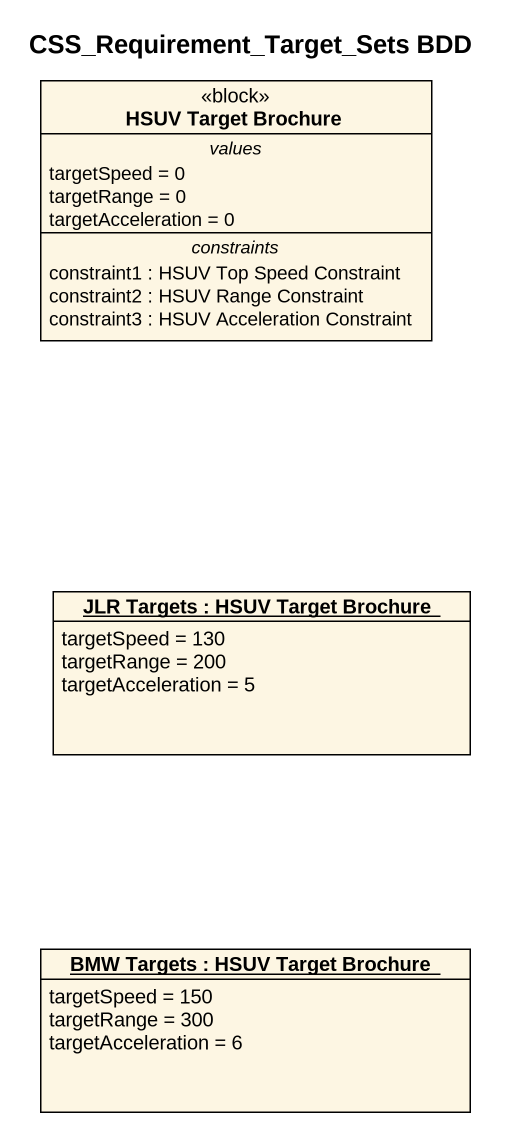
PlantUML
@startuml
title CSS_Requirement_Target_Sets BDD
hide circle
hide empty members
class "HSUV Target Brochure" as HSUV_Target_Brochure <<block>> {
  -- values --
  targetSpeed = 0
  targetRange = 0
  targetAcceleration = 0
  -- constraints --
  constraint1 : HSUV Top Speed Constraint
  constraint2 : HSUV Range Constraint
  constraint3 : HSUV Acceleration Constraint
}
object "JLR Targets : HSUV Target Brochure" as JLR_Targets {
  targetSpeed = 130
  targetRange = 200
  targetAcceleration = 5
}
object "BMW Targets : HSUV Target Brochure" as BMW_Targets {
  targetSpeed = 150
  targetRange = 300
  targetAcceleration = 6
}
@enduml
